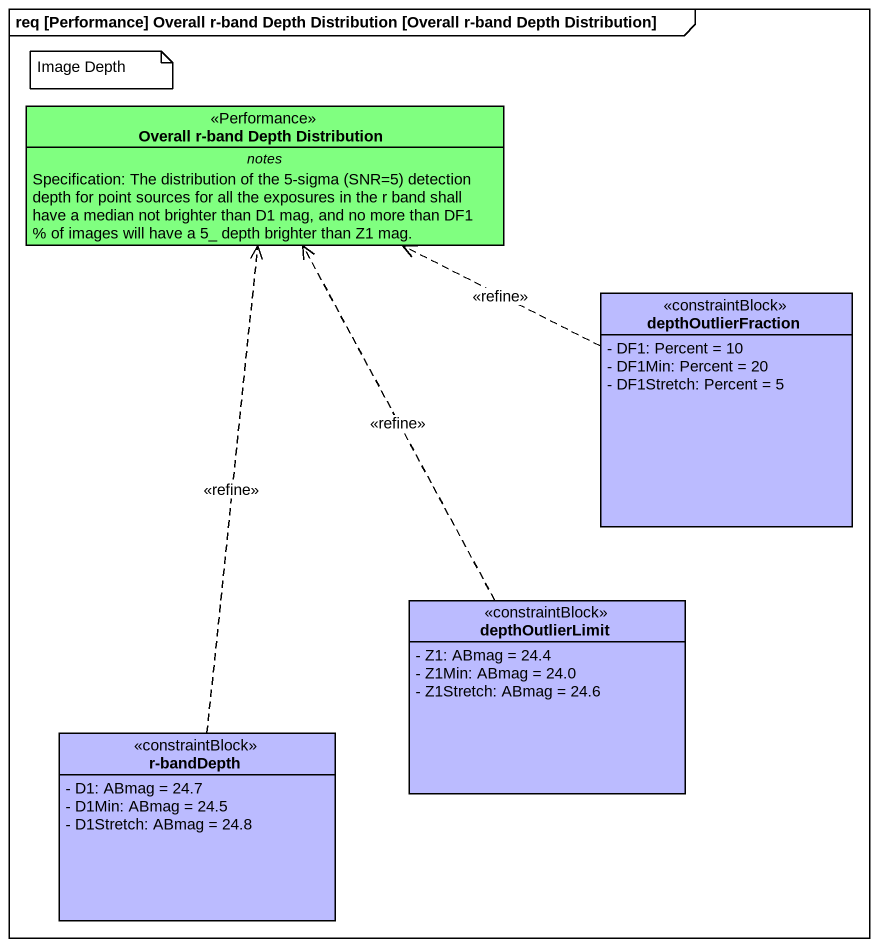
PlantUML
@startuml
mainframe req [Performance] Overall r-band Depth Distribution [Overall r-band Depth Distribution]
hide circle
hide empty members
skinparam classAttributeIconSize 0
class "Overall r-band Depth Distribution" as Overall_r_band_Depth <<Performance>> #80FF80 {
  -- notes --
  {field} Specification: The distribution of the 5-sigma (SNR=5) detection depth for point sources for all the exposures in the r band shall have a median not brighter than D1 mag, and no more than DF1 % of images will have a 5_ depth brighter than Z1 mag.
}
class depthOutlierFraction <<constraintBlock>> #BBBBFF {
  - DF1: Percent = 10
  - DF1Min: Percent = 20
  - DF1Stretch: Percent = 5
}
class depthOutlierLimit <<constraintBlock>> #BBBBFF {
  - Z1: ABmag = 24.4
  - Z1Min: ABmag = 24.0
  - Z1Stretch: ABmag = 24.6
}
class "r-bandDepth" as r_bandDepth <<constraintBlock>> #BBBBFF {
  - D1: ABmag = 24.7
  - D1Min: ABmag = 24.5
  - D1Stretch: ABmag = 24.8
}
depthOutlierFraction .left.> Overall_r_band_Depth : <<refine>>
depthOutlierLimit .up.> Overall_r_band_Depth : <<refine>>
r_bandDepth .up.> Overall_r_band_Depth : <<refine>>
note as N1
  Image Depth
end note
@enduml
